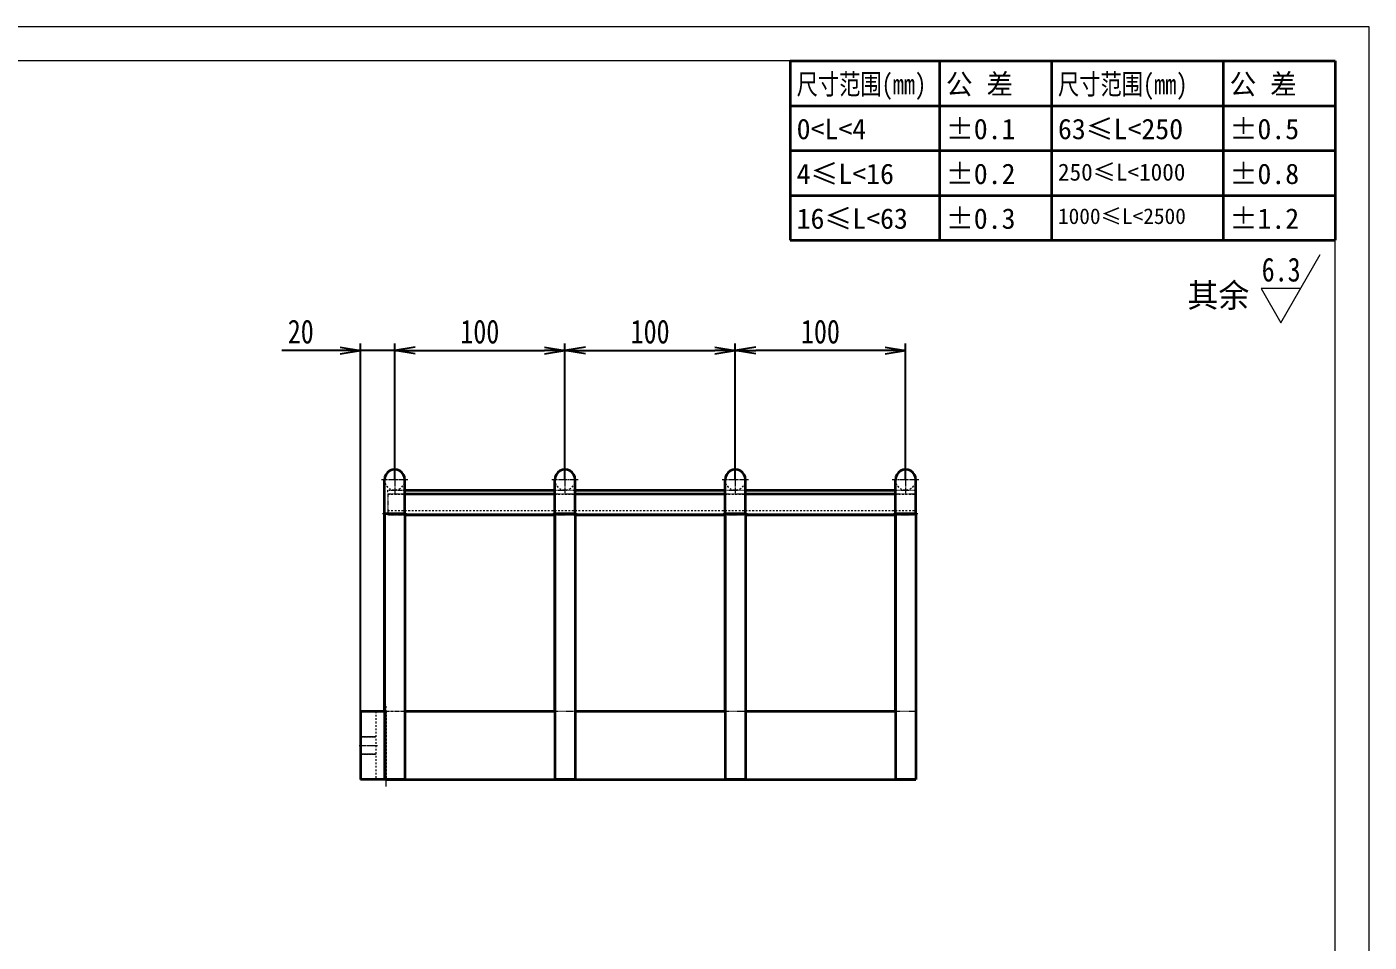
# Model space of a CAD drawing. Header units: millimetres. Extents: x -15766 to 80009, y -9701 to 15159.
# Drawn here: x -13834 to -13046, y 9527 to 10064 of the extents above; entities that cross this region are included whole.
import ezdxf
from ezdxf.enums import TextEntityAlignment as Align

# ---------------------------------------------------------------- set-up
doc = ezdxf.new("R2010")
doc.units = ezdxf.units.MM
doc.linetypes.add('CENTER-HOKUTO_1', pattern=[16, 13, -1, 1, -1])
doc.linetypes.add('HIDDEN-HOKUTO_1', pattern=[2, 1, -1])
doc.layers.get('DEFPOINTS').update_dxf_attribs({"lineweight": 18})
for name, color, linetype, lineweight in [('AM_7', 2, 'CENTER-HOKUTO_1', 18), ('AM_HID', 1, 'HIDDEN-HOKUTO_1', 18), ('AM_VIS', 7, 'Continuous', 18), ('CDRAFT0', 7, 'Continuous', 18), ('DIM', 253, 'Continuous', 20), ('title_frame', 7, 'Continuous', 18), ('word_dim', 9, 'Continuous', 18), ('尺寸线层', 3, 'Continuous', 18), ('粗实线层', 7, 'Continuous', 35), ('粗实线层_1', 7, 'Continuous', 15)]:
    doc.layers.add(name, color=color, linetype=linetype, lineweight=lineweight)
doc.styles.add('DIM', font='', dxfattribs={"width": 0.8})
doc.styles.get('DIM').set_extended_font_data('NSimSun')
doc.dimstyles.new('1-4', dxfattribs={"dimscale": 4, "dimtxt": 3.5, "dimasz": 3, "dimexe": 1, "dimexo": 0, "dimgap": 1, "dimtad": 1, "dimdsep": 46, "dimtxsty": 'DIM', "dimblk": 'OPEN', "dimcen": 0, "dimdle": 6, "dimclrd": 256, "dimclre": 256, "dimclrt": 3, "dimazin": 2, "dimtfac": 0.707107, "dimtmove": 0, "dimatfit": 3, "dimfxl": 0, "dimfrac": 2, "dimtolj": 1, "dimarcsym": 0})

# ---------------------------------------------------------------- blocks, each defined once
blk = doc.blocks.new('*X1985')
at = {"layer": 'CDRAFT0'}
for p, q in [((420, 297), (0, 297)), ((420, 0), (420, 297))]:
    blk.add_line(p, q, dxfattribs=at)
at = {"layer": '粗实线层_1'}
for p, q in [((415, 292), (25, 292)), ((415, 5), (415, 292))]:
    blk.add_line(p, q, dxfattribs=at)
blk = doc.blocks.new('自由公差_1')
at = {"layer": '粗实线层'}
for p, q in [((-80, 0), (0, 0)), ((-80, 0), (-80, -26.3)), ((-58.08, 0), (-58.08, -26.3)), ((-41.64, 0), (-41.64, -26.3)), ((-16.44, 0), (-16.44, -26.3)), ((0, 0), (0, -26.3)), ((-80, -6.58), (0, -6.58)), ((-80, -13.15), (0, -13.15)), ((-80, -19.73), (0, -19.73)), ((-80, -26.3), (0, -26.3))]:
    blk.add_line(p, q, dxfattribs=at)
at = {"layer": '尺寸线层', "linetype": 'Continuous', "attachment_point": 1, "line_spacing_factor": 0.9}
for s, insert, char_height, width in [('{\\W0.8;尺寸范围(mm)}', (-79.04, -1.92), 3, 22.6032), ('公 差', (-57.12, -1.92), 3, 22.6032), ('{\\W0.8;尺寸范围(mm)}', (-40.68, -1.92), 3, 22.6032), ('公 差', (-15.48, -1.92), 3, 22.6032), ('0<L<4', (-79.04, -8.49), 3, 22.6032), ('%%P0.1', (-57.12, -8.49), 3, 12.7119), ('63≤L<250', (-40.68, -8.49), 3, 22.6032), ('%%P0.5', (-15.48, -8.49), 3, 12.5771), ('4≤L<16', (-79.04, -15.07), 3, 22.6032), ('%%P0.2', (-57.12, -15.07), 3, 12.4769), ('250≤L<1000', (-40.68, -15.07), 2.5, 22.6032), ('%%P0.8', (-15.48, -15.07), 3, 13.0759), ('16≤L<63', (-79.04, -21.64), 3, 22.6032), ('%%P0.3', (-57.12, -21.64), 3, 12.7119), ('1000≤L<2500', (-40.68, -21.64), 2.3, 22.6032), ('%%P1.2', (-15.48, -21.64), 3, 12.8764)]:
    blk.add_mtext(s, dxfattribs=dict(at, insert=insert, char_height=char_height, width=width))
blk = doc.blocks.new('_OPEN')
at = {"color": 0, "linetype": 'ByBlock', "lineweight": -2}
for p, q in [((-1, 0.166667), (0, 0)), ((-1, -0.166667), (0, 0)), ((0, 0), (-1, 0))]:
    blk.add_line(p, q, dxfattribs=at)
blk = doc.blocks.new('*D2010')
at = {"layer": 'DEFPOINTS', "color": 0, "transparency": 16777216}
for p in [(-13637.98, 9873.97), (-13617.98, 9798.04), (-13637.98, 9662.04)]:
    blk.add_point(p, dxfattribs=at)
at = {"layer": 'word_dim', "linetype": 'Continuous', "lineweight": -2, "transparency": 16777216}
for p, q in [((-13637.98, 9662.04), (-13637.98, 9877.97)), ((-13617.98, 9798.04), (-13617.98, 9877.97)), ((-13649.98, 9873.97), (-13684.29, 9873.97)), ((-13617.98, 9873.97), (-13637.98, 9873.97)), ((-13605.98, 9873.97), (-13593.98, 9873.97))]:
    blk.add_line(p, q, dxfattribs=at)
at = {"layer": 'word_dim', "lineweight": -2, "transparency": 16777216, "xscale": 12, "yscale": 12, "zscale": 12}
blk.add_blockref('_OPEN', (-13637.98, 9873.97), dxfattribs=at)
at = {"layer": 'word_dim', "lineweight": -2, "transparency": 16777216, "xscale": 12, "yscale": 12, "zscale": 12, "rotation": 180}
blk.add_blockref('_OPEN', (-13617.98, 9873.97), dxfattribs=at)
at = {"layer": 'word_dim', "color": 3, "transparency": 16777216, "insert": (-13673.13, 9884.97), "char_height": 14, "attachment_point": 5, "style": 'DIM'}
blk.add_mtext('\\A1;20', dxfattribs=at)
blk = doc.blocks.new('*D2011')
at = {"layer": 'DEFPOINTS', "color": 0, "transparency": 16777216}
for p in [(-13517.98, 9873.97), (-13617.98, 9798.04), (-13517.98, 9798.04)]:
    blk.add_point(p, dxfattribs=at)
at = {"layer": 'word_dim', "linetype": 'Continuous', "lineweight": -2, "transparency": 16777216}
for p, q in [((-13617.98, 9798.04), (-13617.98, 9877.97)), ((-13517.98, 9798.04), (-13517.98, 9877.97)), ((-13605.98, 9873.97), (-13529.98, 9873.97))]:
    blk.add_line(p, q, dxfattribs=at)
at = {"layer": 'word_dim', "lineweight": -2, "transparency": 16777216, "xscale": 12, "yscale": 12, "zscale": 12, "rotation": 180}
blk.add_blockref('_OPEN', (-13617.98, 9873.97), dxfattribs=at)
at = {"layer": 'word_dim', "lineweight": -2, "transparency": 16777216, "xscale": 12, "yscale": 12, "zscale": 12}
blk.add_blockref('_OPEN', (-13517.98, 9873.97), dxfattribs=at)
at = {"layer": 'word_dim', "color": 3, "transparency": 16777216, "insert": (-13567.98, 9884.97), "char_height": 14, "attachment_point": 5, "style": 'DIM'}
blk.add_mtext('\\A1;100', dxfattribs=at)
blk = doc.blocks.new('*D2012')
at = {"layer": 'DEFPOINTS', "color": 0, "transparency": 16777216}
for p in [(-13417.98, 9873.97), (-13517.98, 9798.04), (-13417.98, 9798.04)]:
    blk.add_point(p, dxfattribs=at)
at = {"layer": 'word_dim', "linetype": 'Continuous', "lineweight": -2, "transparency": 16777216}
for p, q in [((-13517.98, 9798.04), (-13517.98, 9877.97)), ((-13417.98, 9798.04), (-13417.98, 9877.97)), ((-13505.98, 9873.97), (-13429.98, 9873.97))]:
    blk.add_line(p, q, dxfattribs=at)
at = {"layer": 'word_dim', "lineweight": -2, "transparency": 16777216, "xscale": 12, "yscale": 12, "zscale": 12, "rotation": 180}
blk.add_blockref('_OPEN', (-13517.98, 9873.97), dxfattribs=at)
at = {"layer": 'word_dim', "lineweight": -2, "transparency": 16777216, "xscale": 12, "yscale": 12, "zscale": 12}
blk.add_blockref('_OPEN', (-13417.98, 9873.97), dxfattribs=at)
at = {"layer": 'word_dim', "color": 3, "transparency": 16777216, "insert": (-13467.98, 9884.97), "char_height": 14, "attachment_point": 5, "style": 'DIM'}
blk.add_mtext('\\A1;100', dxfattribs=at)
blk = doc.blocks.new('*D2013')
at = {"layer": 'DEFPOINTS', "color": 0, "transparency": 16777216}
for p in [(-13417.98, 9873.97), (-13417.98, 9798.04), (-13317.98, 9798.04)]:
    blk.add_point(p, dxfattribs=at)
at = {"layer": 'word_dim', "linetype": 'Continuous', "lineweight": -2, "transparency": 16777216}
for p, q in [((-13417.98, 9798.04), (-13417.98, 9877.97)), ((-13317.98, 9798.04), (-13317.98, 9877.97)), ((-13329.98, 9873.97), (-13405.98, 9873.97))]:
    blk.add_line(p, q, dxfattribs=at)
at = {"layer": 'word_dim', "lineweight": -2, "transparency": 16777216, "xscale": 12, "yscale": 12, "zscale": 12, "rotation": 180}
blk.add_blockref('_OPEN', (-13417.98, 9873.97), dxfattribs=at)
at = {"layer": 'word_dim', "lineweight": -2, "transparency": 16777216, "xscale": 12, "yscale": 12, "zscale": 12}
blk.add_blockref('_OPEN', (-13317.98, 9873.97), dxfattribs=at)
at = {"layer": 'word_dim', "color": 3, "transparency": 16777216, "insert": (-13367.98, 9884.97), "char_height": 14, "attachment_point": 5, "style": 'DIM'}
blk.add_mtext('\\A1;100', dxfattribs=at)

msp = doc.modelspace()

# ---------------------------------------------------------------- linework, layer by layer
at = {"layer": 'AM_7', "ltscale": 0.389999}
for p, q in [((-13617.97775, 9805.84136), (-13617.97775, 9790.24138)), ((-13517.97775, 9805.84136), (-13517.97775, 9790.24138)), ((-13417.97781, 9805.84136), (-13417.97781, 9790.24138)), ((-13317.97781, 9805.84136), (-13317.97781, 9790.24138)), ((-13610.17776, 9798.04143), (-13625.77773, 9798.04143)), ((-13510.17776, 9798.04143), (-13525.77773, 9798.04143)), ((-13410.17776, 9798.04143), (-13425.77773, 9798.04143)), ((-13310.17776, 9798.04143), (-13325.77773, 9798.04143))]:
    msp.add_line(p, q, dxfattribs=at)
at = {"layer": 'AM_7', "ltscale": 0.360016}
msp.add_line((-13610.77773, 9778.04143), (-13625.17837, 9778.04143), dxfattribs=at)
at = {"layer": 'AM_7', "ltscale": 0.360014}
msp.add_line((-13510.77773, 9778.04143), (-13525.17831, 9778.04143), dxfattribs=at)
at = {"layer": 'AM_7', "ltscale": 0.360013}
for p, q in [((-13410.77773, 9778.04143), (-13425.17825, 9778.04143)), ((-13310.77773, 9778.04143), (-13325.17825, 9778.04143))]:
    msp.add_line(p, q, dxfattribs=at)
at = {"layer": 'AM_7'}
msp.add_line((-13622.97781, 9618.04082), (-13622.97769, 9666.04143), dxfattribs=at)
at = {"layer": 'AM_7', "ltscale": 0.270016}
msp.add_line((-13638.87832, 9642.04131), (-13628.07766, 9642.04131), dxfattribs=at)
at = {"layer": 'AM_HID'}
for p, q in [((-13611.97775, 9778.04143), (-13611.97775, 9798.04143)), ((-13511.97775, 9778.04143), (-13511.97775, 9798.04143)), ((-13411.97781, 9778.04143), (-13411.97781, 9798.04143)), ((-13311.97781, 9778.04143), (-13311.97781, 9798.04143)), ((-13621.97775, 9789.54131), (-13311.97781, 9789.54143)), ((-13621.97775, 9780.04131), (-13311.97781, 9780.04143)), ((-13611.97775, 9622.04143), (-13611.97775, 9778.04143)), ((-13511.97775, 9622.04143), (-13511.97775, 9778.04143)), ((-13411.97781, 9622.04143), (-13411.97781, 9778.04143)), ((-13311.97781, 9622.04143), (-13311.97781, 9778.04143)), ((-13628.97769, 9662.04131), (-13628.97769, 9622.04131)), ((-13623.97769, 9622.04143), (-13623.97781, 9662.04131)), ((-13622.97781, 9622.04131), (-13622.97781, 9662.04131)), ((-13622.97781, 9662.04131), (-13622.97781, 9622.04131)), ((-13622.97769, 9622.04131), (-13622.97769, 9662.04131)), ((-13622.97769, 9662.04131), (-13622.97769, 9622.04131)), ((-13523.97775, 9622.04143), (-13523.97775, 9662.04156)), ((-13423.97781, 9622.04143), (-13423.97781, 9662.04156)), ((-13323.97781, 9622.04143), (-13323.97781, 9662.04156)), ((-13311.97781, 9622.04131), (-13311.97781, 9662.04131))]:
    msp.add_line(p, q, dxfattribs=at)
at = {"layer": 'AM_HID', "ltscale": 0.066663}
msp.add_line((-13621.97775, 9789.37481), (-13621.97775, 9792.04131), dxfattribs=at)
at = {"layer": 'AM_HID', "ltscale": 0.25}
for p, q in [((-13621.97775, 9792.04131), (-13611.97775, 9792.04131)), ((-13611.97775, 9789.54131), (-13621.97775, 9789.54131)), ((-13611.97775, 9777.54131), (-13621.97775, 9777.54131))]:
    msp.add_line(p, q, dxfattribs=at)
at = {"layer": 'AM_HID', "ltscale": 0.15}
for p, q in [((-13621.97775, 9789.54131), (-13621.97775, 9783.54131)), ((-13311.97781, 9789.54143), (-13311.97781, 9783.54143)), ((-13621.97775, 9783.54131), (-13621.97775, 9777.54131)), ((-13311.97781, 9783.54143), (-13311.97781, 9777.54143)), ((-13617.97775, 9778.04143), (-13611.97775, 9778.04143)), ((-13611.97775, 9778.04143), (-13617.97775, 9778.04143)), ((-13617.97775, 9778.04143), (-13611.97775, 9778.04143)), ((-13523.97775, 9778.04143), (-13517.97775, 9778.04143)), ((-13517.97775, 9778.04143), (-13523.97775, 9778.04143)), ((-13523.97775, 9778.04143), (-13517.97775, 9778.04143)), ((-13517.97775, 9778.04143), (-13511.97775, 9778.04143)), ((-13511.97775, 9778.04143), (-13517.97775, 9778.04143)), ((-13517.97775, 9778.04143), (-13511.97775, 9778.04143)), ((-13423.97781, 9778.04143), (-13417.97781, 9778.04143)), ((-13417.97781, 9778.04143), (-13423.97781, 9778.04143)), ((-13423.97781, 9778.04143), (-13417.97781, 9778.04143)), ((-13417.97781, 9778.04143), (-13411.97781, 9778.04143)), ((-13411.97781, 9778.04143), (-13417.97781, 9778.04143)), ((-13417.97781, 9778.04143), (-13411.97781, 9778.04143)), ((-13323.97781, 9778.04143), (-13317.97781, 9778.04143)), ((-13317.97781, 9778.04143), (-13323.97781, 9778.04143)), ((-13323.97781, 9778.04143), (-13317.97781, 9778.04143)), ((-13317.97781, 9778.04143), (-13311.97781, 9778.04143)), ((-13311.97781, 9778.04143), (-13317.97781, 9778.04143)), ((-13317.97781, 9778.04143), (-13311.97781, 9778.04143))]:
    msp.add_line(p, q, dxfattribs=at)
at = {"layer": 'AM_HID', "ltscale": 0.3}
for p, q in [((-13523.97775, 9792.04131), (-13511.97775, 9792.04131)), ((-13511.97775, 9789.54131), (-13523.97775, 9789.54131)), ((-13423.97781, 9792.04131), (-13411.97781, 9792.04131)), ((-13411.97781, 9789.54131), (-13423.97781, 9789.54131)), ((-13323.97781, 9792.04143), (-13311.97781, 9792.04143)), ((-13311.97781, 9789.54143), (-13323.97781, 9789.54143)), ((-13511.97775, 9777.54131), (-13523.97775, 9777.54131)), ((-13523.97756, 9777.54131), (-13511.97756, 9777.54131)), ((-13411.97781, 9777.54131), (-13423.97781, 9777.54131)), ((-13423.97756, 9777.54131), (-13411.97756, 9777.54131)), ((-13311.97781, 9777.54143), (-13323.97781, 9777.54143)), ((-13511.97775, 9662.04131), (-13523.97775, 9662.04131)), ((-13411.97781, 9662.04131), (-13423.97781, 9662.04131)), ((-13311.97781, 9662.04131), (-13323.97781, 9662.04131))]:
    msp.add_line(p, q, dxfattribs=at)
at = {"layer": 'AM_HID', "ltscale": 0.349997}
for p, q in [((-13523.97775, 9778.04143), (-13523.97775, 9792.04131)), ((-13423.97781, 9778.04143), (-13423.97781, 9792.04131)), ((-13323.97781, 9778.04143), (-13323.97781, 9792.04131))]:
    msp.add_line(p, q, dxfattribs=at)
at = {"layer": 'AM_HID', "ltscale": 0.066666}
msp.add_line((-13311.97781, 9789.37481), (-13311.97781, 9792.04143), dxfattribs=at)
at = {"layer": 'AM_HID', "ltscale": 0.150002}
for p, q in [((-13623.97781, 9778.04143), (-13617.97775, 9778.04143)), ((-13617.97775, 9778.04143), (-13623.97781, 9778.04143)), ((-13623.97781, 9778.04143), (-13617.97775, 9778.04143))]:
    msp.add_line(p, q, dxfattribs=at)
at = {"layer": 'AM_HID', "ltscale": 0.250005}
msp.add_line((-13621.97775, 9777.54131), (-13611.97756, 9777.54131), dxfattribs=at)
at = {"layer": 'AM_HID', "ltscale": 0.012497}
for p, q in [((-13523.97775, 9777.54156), (-13523.97775, 9778.04143)), ((-13423.97781, 9777.54156), (-13423.97781, 9778.04143)), ((-13323.97781, 9777.54156), (-13323.97781, 9778.04143))]:
    msp.add_line(p, q, dxfattribs=at)
at = {"layer": 'AM_HID', "ltscale": 0.299994}
msp.add_line((-13323.97756, 9777.54143), (-13311.97781, 9777.54143), dxfattribs=at)
at = {"layer": 'AM_HID', "ltscale": 0.025}
msp.add_line((-13622.97769, 9662.04131), (-13623.97769, 9662.04131), dxfattribs=at)
at = {"layer": 'AM_HID', "ltscale": 0.274998}
msp.add_line((-13611.97775, 9662.04131), (-13622.97769, 9662.04131), dxfattribs=at)
at = {"layer": 'AM_HID', "ltscale": 0.225}
for p, q in [((-13637.97781, 9647.04131), (-13628.97781, 9647.04131)), ((-13628.97769, 9647.04131), (-13637.97769, 9647.04131)), ((-13637.97781, 9637.04131), (-13628.97781, 9637.04131)), ((-13628.97769, 9637.04131), (-13637.97769, 9637.04131))]:
    msp.add_line(p, q, dxfattribs=at)
at = {"layer": 'AM_HID'}
for centre in [(-13617.97775, 9798.04143), (-13517.97775, 9798.04143), (-13417.97781, 9798.04143), (-13317.97781, 9798.04143)]:
    msp.add_arc(centre, 6, 180.00000865, 0.00000672, dxfattribs=at)
at = {"layer": 'AM_VIS', "lineweight": 35}
for p, q in [((-13623.97781, 9778.04143), (-13623.97781, 9798.04143)), ((-13623.97781, 9778.04143), (-13623.97781, 9798.04143)), ((-13611.97775, 9778.04143), (-13611.97775, 9798.04143)), ((-13523.97775, 9778.04143), (-13523.97775, 9798.04143)), ((-13511.97775, 9778.04143), (-13511.97775, 9798.04143)), ((-13423.97781, 9778.04143), (-13423.97781, 9798.04143)), ((-13411.97781, 9778.04143), (-13411.97781, 9798.04143)), ((-13323.97781, 9778.04143), (-13323.97781, 9798.04143)), ((-13311.97781, 9778.04143), (-13311.97781, 9798.04143)), ((-13611.97775, 9792.04131), (-13523.97775, 9792.04131)), ((-13523.97775, 9789.54131), (-13611.97775, 9789.54131)), ((-13511.97775, 9792.04131), (-13423.97781, 9792.04131)), ((-13423.97781, 9789.54131), (-13511.97775, 9789.54131)), ((-13411.97781, 9792.04131), (-13323.97781, 9792.04143)), ((-13323.97781, 9789.54143), (-13411.97781, 9789.54131)), ((-13623.97781, 9778.04143), (-13623.97769, 9622.04143)), ((-13623.97781, 9662.04131), (-13623.97781, 9778.04143)), ((-13611.97775, 9778.04143), (-13611.97775, 9622.04143)), ((-13523.97775, 9777.54131), (-13611.97775, 9777.54131)), ((-13611.97756, 9777.54131), (-13523.97756, 9777.54131)), ((-13523.97775, 9778.04143), (-13523.97775, 9622.04143)), ((-13523.97775, 9662.04156), (-13523.97775, 9777.54156)), ((-13511.97775, 9778.04143), (-13511.97775, 9622.04143)), ((-13423.97781, 9777.54131), (-13511.97775, 9777.54131)), ((-13511.97756, 9777.54131), (-13423.97756, 9777.54131)), ((-13423.97781, 9778.04143), (-13423.97781, 9622.04143)), ((-13423.97781, 9662.04156), (-13423.97781, 9777.54156)), ((-13411.97781, 9778.04143), (-13411.97781, 9622.04143)), ((-13323.97781, 9777.54143), (-13411.97781, 9777.54131)), ((-13411.97756, 9777.54131), (-13323.97756, 9777.54143)), ((-13323.97781, 9778.04143), (-13323.97781, 9622.04143)), ((-13323.97781, 9662.04156), (-13323.97781, 9777.54156)), ((-13311.97781, 9778.04143), (-13311.97781, 9622.04143)), ((-13637.97769, 9662.04131), (-13637.97769, 9622.04131)), ((-13523.97775, 9662.04131), (-13611.97775, 9662.04131)), ((-13423.97781, 9662.04131), (-13511.97775, 9662.04131)), ((-13323.97781, 9662.04131), (-13411.97781, 9662.04131)), ((-13622.97769, 9622.04131), (-13311.97781, 9622.04131))]:
    msp.add_line(p, q, dxfattribs=at)
at = {"layer": 'AM_VIS', "lineweight": 35, "ltscale": 0.150003}
for p, q in [((-13523.97775, 9792.04131), (-13523.97775, 9798.04143)), ((-13423.97781, 9792.04131), (-13423.97781, 9798.04143)), ((-13323.97781, 9792.04131), (-13323.97781, 9798.04143))]:
    msp.add_line(p, q, dxfattribs=at)
at = {"layer": 'AM_VIS', "lineweight": 35, "ltscale": 0.150002}
msp.add_line((-13617.97775, 9778.04143), (-13623.97781, 9778.04143), dxfattribs=at)
at = {"layer": 'AM_VIS', "lineweight": 35, "ltscale": 0.15}
for p, q in [((-13611.97775, 9778.04143), (-13617.97775, 9778.04143)), ((-13517.97775, 9778.04143), (-13523.97775, 9778.04143)), ((-13511.97775, 9778.04143), (-13517.97775, 9778.04143)), ((-13417.97781, 9778.04143), (-13423.97781, 9778.04143)), ((-13411.97781, 9778.04143), (-13417.97781, 9778.04143)), ((-13317.97781, 9778.04143), (-13323.97781, 9778.04143)), ((-13311.97781, 9778.04143), (-13317.97781, 9778.04143)), ((-13611.97775, 9622.04131), (-13617.97775, 9622.04131)), ((-13517.97775, 9622.04131), (-13523.97775, 9622.04131)), ((-13511.97775, 9622.04131), (-13517.97775, 9622.04131)), ((-13417.97781, 9622.04131), (-13423.97781, 9622.04131)), ((-13411.97781, 9622.04131), (-13417.97781, 9622.04131)), ((-13317.97781, 9622.04143), (-13323.97781, 9622.04143)), ((-13311.97781, 9622.04143), (-13317.97781, 9622.04143))]:
    msp.add_line(p, q, dxfattribs=at)
at = {"layer": 'AM_VIS', "lineweight": 35, "ltscale": 0.35}
msp.add_line((-13623.97769, 9662.04131), (-13637.97769, 9662.04131), dxfattribs=at)
at = {"layer": 'AM_VIS', "lineweight": 35, "ltscale": 0.375}
msp.add_line((-13622.97769, 9622.04131), (-13637.97769, 9622.04131), dxfattribs=at)
at = {"layer": 'AM_VIS', "lineweight": 35, "ltscale": 0.149998}
msp.add_line((-13617.97775, 9622.04131), (-13623.97769, 9622.04131), dxfattribs=at)
at = {"layer": 'AM_VIS', "lineweight": 35}
for centre in [(-13617.97775, 9798.04143), (-13517.97775, 9798.04143), (-13417.97781, 9798.04143), (-13317.97781, 9798.04143)]:
    msp.add_arc(centre, 6, 0.00000672, 180.00000865, dxfattribs=at)
at = {"layer": 'DIM'}
for p, q in [((-13097.5689, 9890.26294), (-13074.47489, 9930.26294)), ((-13086.02189, 9910.26294), (-13109.11591, 9910.26294)), ((-13109.11591, 9910.26294), (-13097.5689, 9890.26294))]:
    msp.add_line(p, q, dxfattribs=at)

# ---------------------------------------------------------------- block references
at = {"layer": 'title_frame', "xscale": 4, "yscale": 4, "zscale": 4}
for name, p in [('*X1985', (-14725.78937, 8875.97315)), ('自由公差_1', (-13065.78937, 10043.97315))]:
    msp.add_blockref(name, p, dxfattribs=at)

# ---------------------------------------------------------------- texts
at = {"layer": 'DIM', "color": 2, "style": 'DIM', "width": 0.8}
msp.add_attdef('6.3', text='0.0', height=14, dxfattribs=at).set_placement((-13086.02189, 9910.26294), align=Align.BOTTOM_RIGHT)
at = {"layer": 'word_dim', "linetype": 'Continuous', "insert": (-13152.52875, 9913.32637), "char_height": 14, "width": 43.4424159, "attachment_point": 1}
msp.add_mtext('{\\C3;其余}', dxfattribs=at)

# ---------------------------------------------------------------- dimensions: what is measured, and where the dimension line sits
at = {"layer": 'word_dim', "color": 3, "true_color": 0x00ff00}
for base, p1, p2, picture, middle in [((-13637.97769, 9873.97417), (-13617.97775, 9798.04137), (-13637.97769, 9662.04131), '*D2010', (-13673.13324, 9884.97417)), ((-13517.97775, 9873.97417), (-13617.97775, 9798.04137), (-13517.97775, 9798.04137), '*D2011', (-13567.97775, 9884.97417)), ((-13417.97775, 9873.97417), (-13517.97775, 9798.04137), (-13417.97775, 9798.04143), '*D2012', (-13467.97775, 9884.97417)), ((-13417.97781, 9873.97417), (-13317.97775, 9798.04143), (-13417.97781, 9798.04137), '*D2013', (-13367.97778, 9884.97417))]:
    dim = msp.add_linear_dim(base=base, p1=p1, p2=p2, dimstyle='1-4', dxfattribs=at)
    dim.commit()
    dim.dimension.update_dxf_attribs({"geometry": picture, "text_midpoint": middle})

doc.saveas('drawing.dxf')
